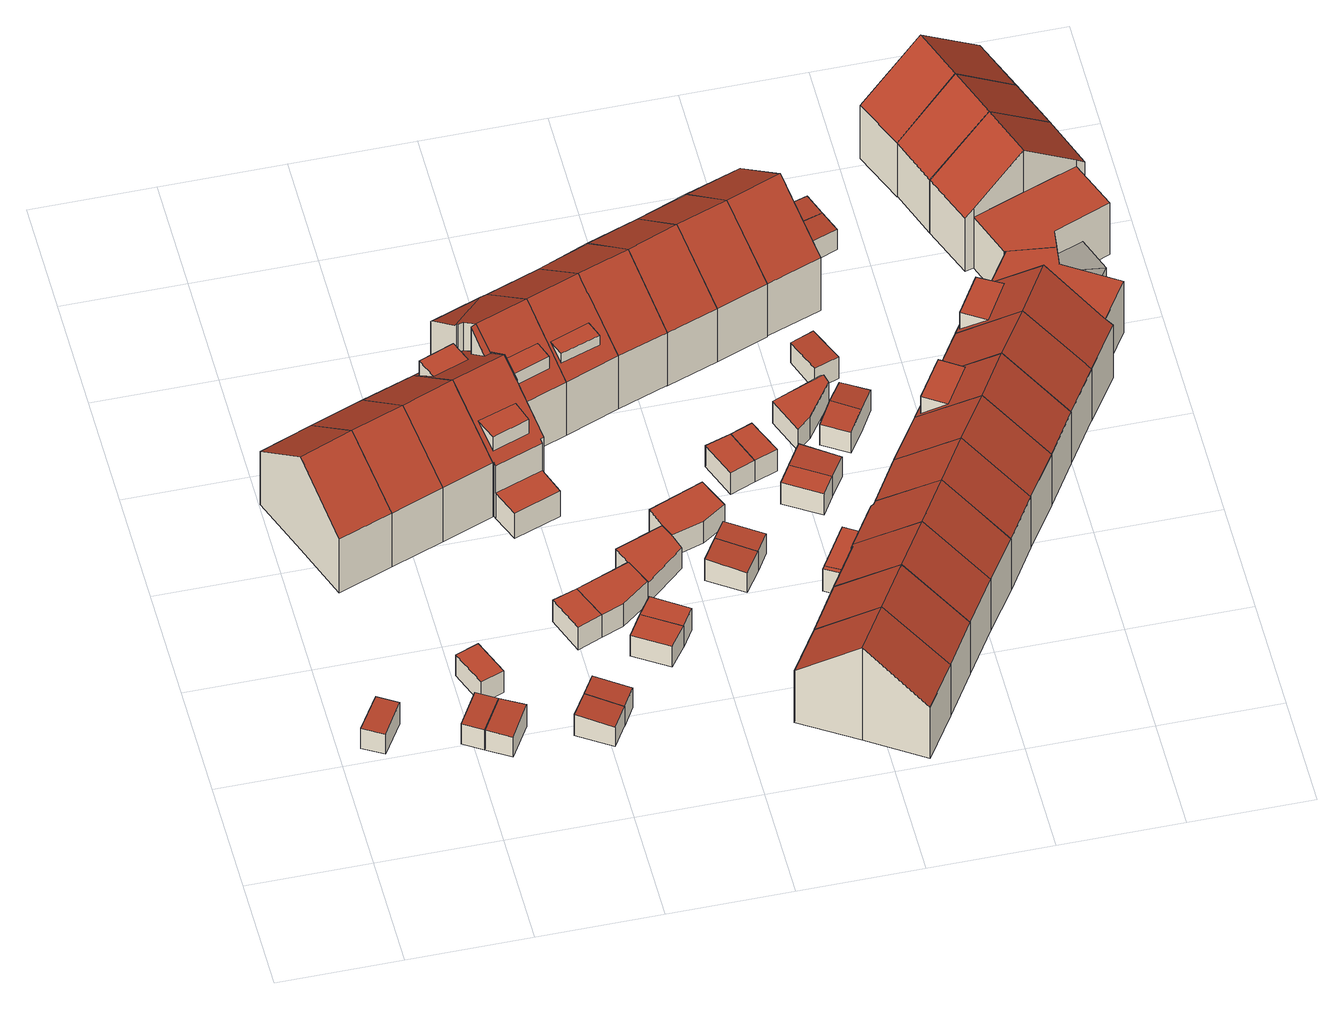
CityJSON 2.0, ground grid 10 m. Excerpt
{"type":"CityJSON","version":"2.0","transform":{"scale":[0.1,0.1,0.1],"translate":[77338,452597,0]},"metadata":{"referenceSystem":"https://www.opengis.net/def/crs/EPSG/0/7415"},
"CityObjects":{
"building1":{"type":"Building","attributes":{"Volume":15.07,"Dakoppervlakte":6.4,"Muuroppervlakte":24.5,"Vloeroppervlakte":6.39,"hoogte_Z_max_in_m_NAP":3.42,"GEB_DOEL":"onbekend","dateOfConstruction":"1983-01-01","measuredHeight":2.45},"geometry":[{"type":"Solid","lod":"2","boundaries":[[[[0,1,2,3]],[[4,5,6,7]],[[2,1,5,4]],[[6,5,1,0]],[[3,7,6,0]],[[2,4,7,3]]]],"semantics":{"surfaces":[{"type":"GroundSurface"},{"type":"RoofSurface"},{"type":"WallSurface"}],"values":[[0,1,2,2,2,2]]}}]},
"building2":{"type":"Building","attributes":{"Volume":403.84,"Dakoppervlakte":64.24,"Muuroppervlakte":229.24,"Vloeroppervlakte":49.82,"hoogte_Z_max_in_m_NAP":11.22,"GEB_DOEL":"woonfunctie","dateOfConstruction":"1983-01-01","measuredHeight":10.3},"geometry":[{"type":"Solid","lod":"2","boundaries":[[[[8,9,10,11,12,13]],[[14,15,16,17]],[[18,15,14,19]],[[8,18,19,9]],[[12,11,17,16]],[[14,17,11,10]],[[15,18,8,13,12,16]],[[10,9,19,14]]]],"semantics":{"surfaces":[{"type":"GroundSurface"},{"type":"RoofSurface"},{"type":"WallSurface"}],"values":[[0,1,1,2,2,2,2,2]]}}]},
"building3":{"type":"Building","attributes":{"Volume":14.74,"Dakoppervlakte":6.26,"Muuroppervlakte":24.41,"Vloeroppervlakte":6.25,"hoogte_Z_max_in_m_NAP":3.42,"GEB_DOEL":"onbekend","dateOfConstruction":"1983-01-01","measuredHeight":2.45},"geometry":[{"type":"Solid","lod":"2","boundaries":[[[[20,21,22,23]],[[24,25,26,27]],[[23,22,27,26]],[[22,21,24,27]],[[20,25,24,21]],[[25,20,23,26]]]],"semantics":{"surfaces":[{"type":"GroundSurface"},{"type":"RoofSurface"},{"type":"WallSurface"}],"values":[[0,1,2,2,2,2]]}}]},
"building4":{"type":"Building","attributes":{"Volume":16.4,"Dakoppervlakte":7.15,"Muuroppervlakte":24.96,"Vloeroppervlakte":7.14,"hoogte_Z_max_in_m_NAP":3.42,"GEB_DOEL":"onbekend","dateOfConstruction":"1983-01-01","measuredHeight":2.39},"geometry":[{"type":"Solid","lod":"2","boundaries":[[[[28,20,23,29]],[[25,30,31,26]],[[20,28,30,25]],[[23,20,25,26]],[[26,31,29,23]],[[31,30,28,29]]]],"semantics":{"surfaces":[{"type":"GroundSurface"},{"type":"RoofSurface"},{"type":"WallSurface"}],"values":[[0,1,2,2,2,2]]}}]},
"building5":{"type":"Building","attributes":{"Volume":15.75,"Dakoppervlakte":6.85,"Muuroppervlakte":24.9,"Vloeroppervlakte":6.84,"hoogte_Z_max_in_m_NAP":3.42,"GEB_DOEL":"onbekend","dateOfConstruction":"1983-01-01","measuredHeight":2.39},"geometry":[{"type":"Solid","lod":"2","boundaries":[[[[32,33,34,35]],[[36,37,38,39]],[[32,35,37,36]],[[35,34,38,37]],[[33,39,38,34]],[[33,32,36,39]]]],"semantics":{"surfaces":[{"type":"GroundSurface"},{"type":"RoofSurface"},{"type":"WallSurface"}],"values":[[0,1,2,2,2,2]]}}]},
"building6":{"type":"Building","attributes":{"Volume":401.29,"Dakoppervlakte":63.84,"Muuroppervlakte":228.9,"Vloeroppervlakte":49.5,"hoogte_Z_max_in_m_NAP":11.22,"GEB_DOEL":"woonfunctie","dateOfConstruction":"1983-01-01","measuredHeight":10.3},"geometry":[{"type":"Solid","lod":"2","boundaries":[[[[11,10,9,40,41,42]],[[43,14,17,44]],[[45,19,14,43]],[[9,19,45,40]],[[11,42,44,17]],[[44,42,41,43]],[[14,19,9,10,11,17]],[[41,40,45,43]]]],"semantics":{"surfaces":[{"type":"GroundSurface"},{"type":"RoofSurface"},{"type":"WallSurface"}],"values":[[0,1,1,2,2,2,2,2]]}}]},
"building7":{"type":"Building","attributes":{"Volume":16.39,"Dakoppervlakte":7.27,"Muuroppervlakte":24.76,"Vloeroppervlakte":7.26,"hoogte_Z_max_in_m_NAP":3.42,"GEB_DOEL":"onbekend","dateOfConstruction":"1983-01-01","measuredHeight":2.36},"geometry":[{"type":"Solid","lod":"2","boundaries":[[[[46,47,48,49]],[[50,51,52,53]],[[53,52,46,49]],[[49,48,50,53]],[[50,48,47,51]],[[46,52,51,47]]]],"semantics":{"surfaces":[{"type":"GroundSurface"},{"type":"RoofSurface"},{"type":"WallSurface"}],"values":[[0,1,2,2,2,2]]}}]},
"building8":{"type":"Building","attributes":{"Volume":392.44,"Dakoppervlakte":62.48,"Muuroppervlakte":227.55,"Vloeroppervlakte":48.45,"hoogte_Z_max_in_m_NAP":11.22,"GEB_DOEL":"woonfunctie","dateOfConstruction":"1983-01-01","measuredHeight":10.29},"geometry":[{"type":"Solid","lod":"2","boundaries":[[[[54,55,42,41,40,56]],[[44,57,58,43]],[[45,43,58,59]],[[42,55,57,44]],[[40,45,59,56]],[[45,40,41,43]],[[54,56,59,58,57,55]],[[41,42,44,43]]]],"semantics":{"surfaces":[{"type":"GroundSurface"},{"type":"RoofSurface"},{"type":"WallSurface"}],"values":[[0,1,1,2,2,2,2,2]]}}]},
"building9":{"type":"Building","attributes":{"Volume":13.87,"Dakoppervlakte":6.1,"Muuroppervlakte":23.23,"Vloeroppervlakte":6.09,"hoogte_Z_max_in_m_NAP":3.42,"GEB_DOEL":"onbekend","dateOfConstruction":"1983-01-01","measuredHeight":2.38},"geometry":[{"type":"Solid","lod":"2","boundaries":[[[[60,61,62,63]],[[51,64,65,52]],[[60,63,51,52]],[[51,63,62,64]],[[61,65,64,62]],[[61,60,52,65]]]],"semantics":{"surfaces":[{"type":"GroundSurface"},{"type":"RoofSurface"},{"type":"WallSurface"}],"values":[[0,1,2,2,2,2]]}}]},
"building10":{"type":"Building","attributes":{"Volume":17.74,"Dakoppervlakte":7.33,"Muuroppervlakte":26.84,"Vloeroppervlakte":7.33,"hoogte_Z_max_in_m_NAP":3.49,"GEB_DOEL":"onbekend","dateOfConstruction":"1983-01-01","measuredHeight":2.49},"geometry":[{"type":"Solid","lod":"2","boundaries":[[[[66,67,68,69]],[[70,71,72,73]],[[67,73,72,68]],[[73,67,66,70]],[[69,71,70,66]],[[71,69,68,72]]]],"semantics":{"surfaces":[{"type":"GroundSurface"},{"type":"RoofSurface"},{"type":"WallSurface"}],"values":[[0,1,2,2,2,2]]}}]},
"building11":{"type":"Building","attributes":{"Volume":445.14,"Dakoppervlakte":59.17,"Muuroppervlakte":251.07,"Vloeroppervlakte":60.55,"hoogte_Z_max_in_m_NAP":11.22,"GEB_DOEL":"woonfunctie","dateOfConstruction":"1983-01-01","measuredHeight":10.28},"children":["building11-1","building11-2"],"geometry":[{"type":"Solid","lod":"2","boundaries":[[[[74,75,76,55,54,56,77,78,79,80,81,82,83,84,85,86]],[[87,88,58,57,89,90,91,92,93],[94,95,96,97]],[[58,88,98,99,100,101,102,103,59],[104,105,106,107]],[[108,109,99,98]],[[110,111,112,113]],[[90,89,76,75,112]],[[91,111,85,84,92]],[[84,83,93,92]],[[58,59,56,54]],[[101,108,98]],[[114,87,93,83,82,81]],[[80,79,78,102,101,98,88,87,114,81]],[[89,57,55,76]],[[108,101,100,109]],[[75,74,113,112]],[[74,86,110,113]],[[110,86,85,111]],[[90,112,111,91]],[[100,99,109]],[[55,57,58,54]],[[102,78,77,56,59,103]],[[115,116,94,97]],[[116,115,96,95]],[[95,94,116]],[[115,97,96]],[[117,107,106,118]],[[118,106,105]],[[117,118,105,104]],[[117,104,107]]]],"semantics":{"surfaces":[{"type":"GroundSurface"},{"type":"RoofSurface"},{"type":"WallSurface"}],"values":[[0,1,1,1,1,2,2,2,2,2,2,2,2,2,2,2,2,2,2,2,2,1,2,2,2,1,2,2,2]]}}]},
"building11-1":{"type":"BuildingInstallation","attributes":{"relationToConstruction":"outside"},"parents":["building11"],"geometry":[{"type":"MultiSurface","lod":"2","boundaries":[[[115,116,94,97]],[[116,115,96,95]],[[95,94,116]],[[115,97,96]]],"semantics":{"surfaces":[{"type":"RoofSurface"},{"type":"WallSurface"}],"values":[0,1,1,1]}}]},
"building11-2":{"type":"BuildingInstallation","attributes":{"relationToConstruction":"outside"},"parents":["building11"],"geometry":[{"type":"MultiSurface","lod":"2","boundaries":[[[117,107,106,118]],[[118,106,105]],[[117,118,105,104]],[[117,104,107]]],"semantics":{"surfaces":[{"type":"RoofSurface"},{"type":"WallSurface"}],"values":[0,1,1,1]}}]},
"building12":{"type":"Building","attributes":{"Volume":35.28,"Dakoppervlakte":14.58,"Muuroppervlakte":37.18,"Vloeroppervlakte":14.57,"hoogte_Z_max_in_m_NAP":3.49,"GEB_DOEL":"onbekend","dateOfConstruction":"1983-01-01","measuredHeight":2.49},"geometry":[{"type":"Solid","lod":"2","boundaries":[[[[119,120,69,68,121,122]],[[72,71,123,124,125,126]],[[123,71,69,120]],[[120,119,124,123]],[[119,122,125,124]],[[125,122,121,68,72,126]],[[72,68,69,71]]]],"semantics":{"surfaces":[{"type":"GroundSurface"},{"type":"RoofSurface"},{"type":"WallSurface"}],"values":[[0,1,2,2,2,2,2]]}}]},
"building13":{"type":"Building","attributes":{"Volume":17.89,"Dakoppervlakte":7.5,"Muuroppervlakte":26.73,"Vloeroppervlakte":7.5,"hoogte_Z_max_in_m_NAP":3.44,"GEB_DOEL":"onbekend","dateOfConstruction":"1983-01-01","measuredHeight":2.38},"geometry":[{"type":"Solid","lod":"2","boundaries":[[[[127,128,129,130]],[[131,132,133,134]],[[127,130,132,131]],[[130,129,133,132]],[[133,129,128,134]],[[127,131,134,128]]]],"semantics":{"surfaces":[{"type":"GroundSurface"},{"type":"RoofSurface"},{"type":"WallSurface"}],"values":[[0,1,2,2,2,2]]}}]},
"building14":{"type":"Building","attributes":{"Volume":15.92,"Dakoppervlakte":6.52,"Muuroppervlakte":26.04,"Vloeroppervlakte":6.52,"hoogte_Z_max_in_m_NAP":3.44,"GEB_DOEL":"onbekend","dateOfConstruction":"1983-01-01","measuredHeight":2.44},"geometry":[{"type":"Solid","lod":"2","boundaries":[[[[135,136,137,138]],[[139,131,134,140]],[[137,136,134,131]],[[136,135,140,134]],[[139,140,135,138]],[[138,137,131,139]]]],"semantics":{"surfaces":[{"type":"GroundSurface"},{"type":"RoofSurface"},{"type":"WallSurface"}],"values":[[0,1,2,2,2,2]]}}]},
"building15":{"type":"Building","attributes":{"Volume":412.25,"Dakoppervlakte":63.74,"Muuroppervlakte":256.67,"Vloeroppervlakte":50.68,"hoogte_Z_max_in_m_NAP":11.22,"GEB_DOEL":"woonfunctie","dateOfConstruction":"1983-01-01","measuredHeight":10.26},"geometry":[{"type":"Solid","lod":"2","boundaries":[[[[141,142,143,144,145,146,147,148,149,150,151,152,153,154,155]],[[156,157,158,159,160]],[[108,98,161,162,163,164],[165,166,167,168]],[[158,157,169,170,108,164,171]],[[172,88,87,173]],[[172,161,98,88]],[[174,165,168,175]],[[154,159,158,155]],[[160,159,154,153,152,151,157,156]],[[167,166,174,175]],[[163,143,142,141,171,164]],[[158,171,141,155]],[[175,168,167]],[[150,149,103,169,157,151]],[[108,170,102,98]],[[162,173,87,114,145,144,143,163]],[[166,165,174]],[[149,148,102,170,169,103]],[[148,147,146,145,114,87,88,98,102]],[[173,162,161,172]]]],"semantics":{"surfaces":[{"type":"GroundSurface"},{"type":"RoofSurface"},{"type":"WallSurface"}],"values":[[0,1,1,1,1,1,1,2,2,2,2,2,2,2,2,2,2,2,2,2]]}}]},
"building16":{"type":"Building","attributes":{"Volume":32.13,"Dakoppervlakte":14.2,"Muuroppervlakte":34.8,"Vloeroppervlakte":14.2,"hoogte_Z_max_in_m_NAP":3.28,"GEB_DOEL":"onbekend","dateOfConstruction":"1983-01-01","measuredHeight":2.26},"geometry":[{"type":"Solid","lod":"2","boundaries":[[[[176,177,178,119,122,179]],[[180,181,182,183,184,185]],[[180,185,177,176]],[[179,122,182,181]],[[122,119,183,182]],[[178,184,183,119]],[[176,179,181,180]],[[178,177,185,184]]]],"semantics":{"surfaces":[{"type":"GroundSurface"},{"type":"RoofSurface"},{"type":"WallSurface"}],"values":[[0,1,2,2,2,2,2,2]]}}]},
"building17":{"type":"Building","attributes":{"Volume":404.38,"Dakoppervlakte":57.73,"Muuroppervlakte":228.03,"Vloeroppervlakte":49.7,"hoogte_Z_max_in_m_NAP":11.22,"GEB_DOEL":"woonfunctie","dateOfConstruction":"1983-01-01","measuredHeight":10.26},"children":["building17-1"],"geometry":[{"type":"Solid","lod":"2","boundaries":[[[[143,142,141,186,187,188]],[[189,190,171,164]],[[164,163,191,189],[192,193,194,195]],[[141,171,190,186]],[[142,164,171,141]],[[143,188,191,163]],[[142,143,163,164]],[[191,188,187,186,190,189]],[[192,195,196,197]],[[196,195,194]],[[197,196,194,193]],[[197,193,192]]]],"semantics":{"surfaces":[{"type":"GroundSurface"},{"type":"RoofSurface"},{"type":"WallSurface"}],"values":[[0,1,1,2,2,2,2,2,1,2,2,2]]}}]},
"building17-1":{"type":"BuildingInstallation","attributes":{"relationToConstruction":"outside"},"parents":["building17"],"geometry":[{"type":"MultiSurface","lod":"2","boundaries":[[[192,195,196,197]],[[196,195,194]],[[197,196,194,193]],[[197,193,192]]],"semantics":{"surfaces":[{"type":"RoofSurface"},{"type":"WallSurface"}],"values":[0,1,1,1]}}]},
"building18":{"type":"Building","attributes":{"Volume":37.44,"Dakoppervlakte":15.4,"Muuroppervlakte":38.38,"Vloeroppervlakte":15.4,"hoogte_Z_max_in_m_NAP":3.43,"GEB_DOEL":"onbekend","dateOfConstruction":"1983-01-01","measuredHeight":2.43},"geometry":[{"type":"Solid","lod":"2","boundaries":[[[[198,199,200,177,176,201]],[[202,203,204,205,206,207]],[[176,177,204,203]],[[200,199,206,205]],[[198,207,206,199]],[[202,207,198,201]],[[177,200,205,204]],[[201,176,203,202]]]],"semantics":{"surfaces":[{"type":"GroundSurface"},{"type":"RoofSurface"},{"type":"WallSurface"}],"values":[[0,1,2,2,2,2,2,2]]}}]},
"building19":{"type":"Building","attributes":{"Volume":18.14,"Dakoppervlakte":7.81,"Muuroppervlakte":26.48,"Vloeroppervlakte":7.8,"hoogte_Z_max_in_m_NAP":3.42,"GEB_DOEL":"onbekend","dateOfConstruction":"1983-01-01","measuredHeight":2.41},"geometry":[{"type":"Solid","lod":"2","boundaries":[[[[208,209,210,211]],[[212,213,214,215]],[[211,213,212,208]],[[214,213,211,210]],[[214,210,209,215]],[[209,208,212,215]]]],"semantics":{"surfaces":[{"type":"GroundSurface"},{"type":"RoofSurface"},{"type":"WallSurface"}],"values":[[0,1,2,2,2,2]]}}]},
"building20":{"type":"Building","attributes":{"Volume":14.57,"Dakoppervlakte":6.27,"Muuroppervlakte":24.41,"Vloeroppervlakte":6.26,"hoogte_Z_max_in_m_NAP":3.42,"GEB_DOEL":"onbekend","dateOfConstruction":"1983-01-01","measuredHeight":2.42},"geometry":[{"type":"Solid","lod":"2","boundaries":[[[[216,208,211,217]],[[212,218,219,213]],[[211,208,212,213]],[[208,216,218,212]],[[217,219,218,216]],[[219,217,211,213]]]],"semantics":{"surfaces":[{"type":"GroundSurface"},{"type":"RoofSurface"},{"type":"WallSurface"}],"values":[[0,1,2,2,2,2]]}}]},
"building21":{"type":"Building","attributes":{"Volume":386.06,"Dakoppervlakte":62.82,"Muuroppervlakte":223.82,"Vloeroppervlakte":48.35,"hoogte_Z_max_in_m_NAP":11.29,"GEB_DOEL":"woonfunctie","dateOfConstruction":"1983-01-01","measuredHeight":10.22},"geometry":[{"type":"Solid","lod":"2","boundaries":[[[[220,221,222,223,224,225]],[[226,227,228,229]],[[230,228,227,231]],[[221,220,226,229]],[[224,223,230,231]],[[228,230,223,222]],[[226,220,225,224,231,227]],[[222,221,229,228]]]],"semantics":{"surfaces":[{"type":"GroundSurface"},{"type":"RoofSurface"},{"type":"WallSurface"}],"values":[[0,1,1,2,2,2,2,2]]}}]},
"building22":{"type":"Building","attributes":{"Volume":381.99,"Dakoppervlakte":60.98,"Muuroppervlakte":225.38,"Vloeroppervlakte":47.29,"hoogte_Z_max_in_m_NAP":11.22,"GEB_DOEL":"woonfunctie","dateOfConstruction":"1983-01-01","measuredHeight":10.26},"geometry":[{"type":"Solid","lod":"2","boundaries":[[[[232,233,234,188,187,186]],[[235,190,189,236]],[[191,237,236,189]],[[186,190,235,232]],[[188,234,237,191]],[[237,234,233,236]],[[189,190,186,187,188,191]],[[233,232,235,236]]]],"semantics":{"surfaces":[{"type":"GroundSurface"},{"type":"RoofSurface"},{"type":"WallSurface"}],"values":[[0,1,1,2,2,2,2,2]]}}]},
"building23":{"type":"Building","attributes":{"Volume":17.29,"Dakoppervlakte":7.47,"Muuroppervlakte":25.95,"Vloeroppervlakte":7.46,"hoogte_Z_max_in_m_NAP":3.43,"GEB_DOEL":"onbekend","dateOfConstruction":"1983-01-01","measuredHeight":2.4},"geometry":[{"type":"Solid","lod":"2","boundaries":[[[[238,239,240,241]],[[242,243,244,245]],[[238,241,245,244]],[[240,242,245,241]],[[239,243,242,240]],[[239,238,244,243]]]],"semantics":{"surfaces":[{"type":"GroundSurface"},{"type":"RoofSurface"},{"type":"WallSurface"}],"values":[[0,1,2,2,2,2]]}}]},
"building24":{"type":"Building","attributes":{"Volume":386.1,"Dakoppervlakte":62.89,"Muuroppervlakte":223.6,"Vloeroppervlakte":48.41,"hoogte_Z_max_in_m_NAP":11.29,"GEB_DOEL":"woonfunctie","dateOfConstruction":"1983-01-01","measuredHeight":10.21},"geometry":[{"type":"Solid","lod":"2","boundaries":[[[[246,220,225,224,247,248]],[[249,250,227,226]],[[231,227,250,251]],[[247,224,231,251]],[[220,246,249,226]],[[250,249,246,248]],[[226,227,231,224,225,220]],[[247,251,250,248]]]],"semantics":{"surfaces":[{"type":"GroundSurface"},{"type":"RoofSurface"},{"type":"WallSurface"}],"values":[[0,1,1,2,2,2,2,2]]}}]},
"building25":{"type":"Building","attributes":{"Volume":15.37,"Dakoppervlakte":6.55,"Muuroppervlakte":24.93,"Vloeroppervlakte":6.54,"hoogte_Z_max_in_m_NAP":3.43,"GEB_DOEL":"onbekend","dateOfConstruction":"1983-01-01","measuredHeight":2.43},"geometry":[{"type":"Solid","lod":"2","boundaries":[[[[241,252,253,238]],[[245,244,254,255]],[[245,241,238,244]],[[238,253,254,244]],[[254,253,252,255]],[[241,245,255,252]]]],"semantics":{"surfaces":[{"type":"GroundSurface"},{"type":"RoofSurface"},{"type":"WallSurface"}],"values":[[0,1,2,2,2,2]]}}]},
"building26":{"type":"Building","attributes":{"Volume":390.2,"Dakoppervlakte":61.97,"Muuroppervlakte":227.48,"Vloeroppervlakte":48.06,"hoogte_Z_max_in_m_NAP":11.22,"GEB_DOEL":"woonfunctie","dateOfConstruction":"1983-01-01","measuredHeight":10.3},"geometry":[{"type":"Solid","lod":"2","boundaries":[[[[256,257,258,259,260,261]],[[237,262,263,236]],[[235,236,263,264]],[[256,261,262,237]],[[258,235,264,259]],[[235,258,257,236]],[[262,261,260,259,264,263]],[[257,256,237,236]]]],"semantics":{"surfaces":[{"type":"GroundSurface"},{"type":"RoofSurface"},{"type":"WallSurface"}],"values":[[0,1,1,2,2,2,2,2]]}}]},
"building27":{"type":"Building","attributes":{"Volume":15.39,"Dakoppervlakte":6.63,"Muuroppervlakte":24.86,"Vloeroppervlakte":6.63,"hoogte_Z_max_in_m_NAP":3.4,"GEB_DOEL":"onbekend","dateOfConstruction":"1983-01-01","measuredHeight":2.39},"geometry":[{"type":"Solid","lod":"2","boundaries":[[[[265,266,267,268]],[[269,270,271,272]],[[270,269,265,268]],[[268,267,271,270]],[[267,266,272,271]],[[265,269,272,266]]]],"semantics":{"surfaces":[{"type":"GroundSurface"},{"type":"RoofSurface"},{"type":"WallSurface"}],"values":[[0,1,2,2,2,2]]}}]},
"building28":{"type":"Building","attributes":{"Volume":400.19,"Dakoppervlakte":65.5,"Muuroppervlakte":238.62,"Vloeroppervlakte":50.6,"hoogte_Z_max_in_m_NAP":11.29,"GEB_DOEL":"woonfunctie","dateOfConstruction":"1983-01-01","measuredHeight":10.23},"geometry":[{"type":"Solid","lod":"2","boundaries":[[[[273,274,275,276,277,246,248,247,278,279]],[[250,249,280,281]],[[282,283,251,250,281,284]],[[285,286,287,288]],[[284,281,276,275,287]],[[278,247,251,283]],[[249,250,251,247,248,246]],[[249,246,277,280]],[[276,281,280,277]],[[286,285,273,279]],[[288,287,275,274]],[[274,273,285,288]],[[284,287,286,282]],[[279,278,283,282,286]]]],"semantics":{"surfaces":[{"type":"GroundSurface"},{"type":"RoofSurface"},{"type":"WallSurface"}],"values":[[0,1,1,1,2,2,2,2,2,2,2,2,2,2]]}}]},
"building29":{"type":"Building","attributes":{"Volume":17.43,"Dakoppervlakte":7.44,"Muuroppervlakte":26.28,"Vloeroppervlakte":7.43,"hoogte_Z_max_in_m_NAP":3.4,"GEB_DOEL":"onbekend","dateOfConstruction":"1983-01-01","measuredHeight":2.42},"geometry":[{"type":"Solid","lod":"2","boundaries":[[[[289,266,265,290]],[[272,291,292,269]],[[265,266,272,269]],[[266,289,291,272]],[[290,292,291,289]],[[269,292,290,265]]]],"semantics":{"surfaces":[{"type":"GroundSurface"},{"type":"RoofSurface"},{"type":"WallSurface"}],"values":[[0,1,2,2,2,2]]}}]},
"building30":{"type":"Building","attributes":{"Volume":407.07,"Dakoppervlakte":72.25,"Muuroppervlakte":234.16,"Vloeroppervlakte":57.74,"hoogte_Z_max_in_m_NAP":11.29,"GEB_DOEL":"woonfunctie","dateOfConstruction":"1983-01-01","measuredHeight":10.19},"geometry":[{"type":"Solid","lod":"2","boundaries":[[[[274,293,294,295,296,297,298,277,276,275]],[[280,299,300,281]],[[281,300,301,302,303,284]],[[288,287,304,305]],[[276,277,280,281]],[[299,298,297,296,301,300]],[[302,301,296,295]],[[303,302,295,294,304]],[[281,284,287,275,276]],[[274,288,305,293]],[[274,275,287,288]],[[304,294,293,305]],[[303,304,287,284]],[[277,298,299,280]]]],"semantics":{"surfaces":[{"type":"GroundSurface"},{"type":"RoofSurface"},{"type":"WallSurface"}],"values":[[0,1,1,1,2,2,2,2,2,2,2,2,2,2]]}}]},
"building31":{"type":"Building","attributes":{"Volume":384.87,"Dakoppervlakte":61.3,"Muuroppervlakte":226.2,"Vloeroppervlakte":47.54,"hoogte_Z_max_in_m_NAP":11.22,"GEB_DOEL":"woonfunctie","dateOfConstruction":"1983-01-01","measuredHeight":10.28},"geometry":[{"type":"Solid","lod":"2","boundaries":[[[[259,306,307,308,261,260]],[[309,263,262,310]],[[311,264,263,309]],[[261,308,310,262]],[[259,264,311,306]],[[264,259,260,263]],[[310,308,307,306,311,309]],[[260,261,262,263]]]],"semantics":{"surfaces":[{"type":"GroundSurface"},{"type":"RoofSurface"},{"type":"WallSurface"}],"values":[[0,1,1,2,2,2,2,2]]}}]},
"building32":{"type":"Building","attributes":{"Volume":24.77,"Dakoppervlakte":10.25,"Muuroppervlakte":33.95,"Vloeroppervlakte":10.25,"hoogte_Z_max_in_m_NAP":3.39,"GEB_DOEL":"onbekend","dateOfConstruction":"1983-01-01","measuredHeight":2.42},"geometry":[{"type":"Solid","lod":"2","boundaries":[[[[312,313,314,315,316,317]],[[318,319,320,321,322,323]],[[312,321,320,313]],[[321,312,317,316,323,322]],[[316,315,318,323]],[[314,319,318,315]],[[314,313,320,319]]]],"semantics":{"surfaces":[{"type":"GroundSurface"},{"type":"RoofSurface"},{"type":"WallSurface"}],"values":[[0,1,2,2,2,2,2]]}}]},
"building33":{"type":"Building","attributes":{"Volume":26.85,"Dakoppervlakte":11.01,"Muuroppervlakte":33.41,"Vloeroppervlakte":10.93,"hoogte_Z_max_in_m_NAP":3.57,"GEB_DOEL":"onbekend","dateOfConstruction":"1983-01-01","measuredHeight":2.59},"geometry":[{"type":"Solid","lod":"2","boundaries":[[[[324,325,326,327,328,329,330]],[[331,332,333,334]],[[335,336,332,331,337]],[[330,329,334,333]],[[326,325,336,335]],[[336,325,324,332]],[[334,329,328,327,326,335,337,331]],[[324,330,333,332]]]],"semantics":{"surfaces":[{"type":"GroundSurface"},{"type":"RoofSurface"},{"type":"WallSurface"}],"values":[[0,1,1,2,2,2,2,2]]}}]},
"building34":{"type":"Building","attributes":{"Volume":383.96,"Dakoppervlakte":62.32,"Muuroppervlakte":223.89,"Vloeroppervlakte":47.97,"hoogte_Z_max_in_m_NAP":11.29,"GEB_DOEL":"woonfunctie","dateOfConstruction":"1983-01-01","measuredHeight":10.24},"geometry":[{"type":"Solid","lod":"2","boundaries":[[[[298,297,296,338,339,340]],[[341,301,300,342]],[[300,299,343,342]],[[338,296,301,341]],[[298,340,343,299]],[[342,343,340,339]],[[297,298,299,300,301,296]],[[338,341,342,339]]]],"semantics":{"surfaces":[{"type":"GroundSurface"},{"type":"RoofSurface"},{"type":"WallSurface"}],"values":[[0,1,1,2,2,2,2,2]]}}]},
"building35":{"type":"Building","attributes":{"Volume":15.64,"Dakoppervlakte":6.8,"Muuroppervlakte":24.65,"Vloeroppervlakte":6.79,"hoogte_Z_max_in_m_NAP":3.42,"GEB_DOEL":"onbekend","dateOfConstruction":"1983-01-01","measuredHeight":2.39},"geometry":[{"type":"Solid","lod":"2","boundaries":[[[[344,345,346,347]],[[348,349,350,351]],[[347,349,348,344]],[[349,347,346,350]],[[345,351,350,346]],[[345,344,348,351]]]],"semantics":{"surfaces":[{"type":"GroundSurface"},{"type":"RoofSurface"},{"type":"WallSurface"}],"values":[[0,1,2,2,2,2]]}}]},
"building36":{"type":"Building","attributes":{"Volume":412.11,"Dakoppervlakte":66.08,"Muuroppervlakte":228.87,"Vloeroppervlakte":51.24,"hoogte_Z_max_in_m_NAP":11.22,"GEB_DOEL":"woonfunctie","dateOfConstruction":"1983-01-01","measuredHeight":10.23},"geometry":[{"type":"Solid","lod":"2","boundaries":[[[[352,353,354,355,356,357]],[[310,358,359,309]],[[360,311,309,359]],[[356,355,358,310]],[[352,311,360,353]],[[311,352,357,309]],[[358,355,354,353,360,359]],[[357,356,310,309]]]],"semantics":{"surfaces":[{"type":"GroundSurface"},{"type":"RoofSurface"},{"type":"WallSurface"}],"values":[[0,1,1,2,2,2,2,2]]}}]},
"building37":{"type":"Building","attributes":{"Volume":391.97,"Dakoppervlakte":63.67,"Muuroppervlakte":224.78,"Vloeroppervlakte":49.01,"hoogte_Z_max_in_m_NAP":11.29,"GEB_DOEL":"woonfunctie","dateOfConstruction":"1983-01-01","measuredHeight":10.23},"geometry":[{"type":"Solid","lod":"2","boundaries":[[[[361,362,363,340,339,338]],[[364,365,342,343]],[[366,341,342,365]],[[340,363,364,343]],[[361,338,341,366]],[[339,342,341,338]],[[366,365,364,363,362,361]],[[339,340,343,342]]]],"semantics":{"surfaces":[{"type":"GroundSurface"},{"type":"RoofSurface"},{"type":"WallSurface"}],"values":[[0,1,1,2,2,2,2,2]]}}]},
"building38":{"type":"Building","attributes":{"Volume":16.53,"Dakoppervlakte":7.05,"Muuroppervlakte":25.85,"Vloeroppervlakte":7.04,"hoogte_Z_max_in_m_NAP":3.42,"GEB_DOEL":"onbekend","dateOfConstruction":"1983-01-01","measuredHeight":2.44},"geometry":[{"type":"Solid","lod":"2","boundaries":[[[[367,368,369,370]],[[371,372,373,374]],[[367,370,372,371]],[[372,370,369,373]],[[368,374,373,369]],[[368,367,371,374]]]],"semantics":{"surfaces":[{"type":"GroundSurface"},{"type":"RoofSurface"},{"type":"WallSurface"}],"values":[[0,1,2,2,2,2]]}}]},
"building39":{"type":"Building","attributes":{"Volume":16.75,"Dakoppervlakte":7.28,"Muuroppervlakte":25.67,"Vloeroppervlakte":7.27,"hoogte_Z_max_in_m_NAP":3.42,"GEB_DOEL":"onbekend","dateOfConstruction":"1983-01-01","measuredHeight":2.4},"geometry":[{"type":"Solid","lod":"2","boundaries":[[[[375,367,370,376]],[[377,372,371,378]],[[367,371,372,370]],[[367,375,378,371]],[[377,378,375,376]],[[377,376,370,372]]]],"semantics":{"surfaces":[{"type":"GroundSurface"},{"type":"RoofSurface"},{"type":"WallSurface"}],"values":[[0,1,2,2,2,2]]}}]},
"building40":{"type":"Building","attributes":{"Volume":394.88,"Dakoppervlakte":51.97,"Muuroppervlakte":223.38,"Vloeroppervlakte":48.57,"hoogte_Z_max_in_m_NAP":11.29,"GEB_DOEL":"woonfunctie","dateOfConstruction":"1983-01-01","measuredHeight":10.2},"children":["building40-1"],"geometry":[{"type":"Solid","lod":"2","boundaries":[[[[379,380,381,363,362,361]],[[365,364,382,383]],[[383,384,366,365],[385,386,387,388]],[[382,364,363,381]],[[380,383,382,381]],[[379,361,366,384]],[[379,384,383,380]],[[366,361,362,363,364,365]],[[385,388,389,390]],[[389,388,387]],[[390,389,387,386]],[[390,386,385]]]],"semantics":{"surfaces":[{"type":"GroundSurface"},{"type":"RoofSurface"},{"type":"WallSurface"}],"values":[[0,1,1,2,2,2,2,2,1,2,2,2]]}}]},
"building40-1":{"type":"BuildingInstallation","attributes":{"relationToConstruction":"outside"},"parents":["building40"],"geometry":[{"type":"MultiSurface","lod":"2","boundaries":[[[385,388,389,390]],[[389,388,387]],[[390,389,387,386]],[[390,386,385]]],"semantics":{"surfaces":[{"type":"RoofSurface"},{"type":"WallSurface"}],"values":[0,1,1,1]}}]},
"building41":{"type":"Building","attributes":{"Volume":389.37,"Dakoppervlakte":63.6,"Muuroppervlakte":223.32,"Vloeroppervlakte":48.96,"hoogte_Z_max_in_m_NAP":11.29,"GEB_DOEL":"woonfunctie","dateOfConstruction":"1983-01-01","measuredHeight":10.19},"geometry":[{"type":"Solid","lod":"2","boundaries":[[[[379,391,392,393,381,380]],[[394,395,383,382]],[[383,395,396,384]],[[391,379,384,396]],[[381,393,394,382]],[[392,395,394,393]],[[380,381,382,383,384,379]],[[392,391,396,395]]]],"semantics":{"surfaces":[{"type":"GroundSurface"},{"type":"RoofSurface"},{"type":"WallSurface"}],"values":[[0,1,1,2,2,2,2,2]]}}]},
"building42":{"type":"Building","attributes":{"Volume":424.16,"Dakoppervlakte":56.15,"Muuroppervlakte":228.65,"Vloeroppervlakte":51.97,"hoogte_Z_max_in_m_NAP":11.29,"GEB_DOEL":"woonfunctie","dateOfConstruction":"1983-01-01","measuredHeight":10.25},"children":["building42-1"],"geometry":[{"type":"Solid","lod":"2","boundaries":[[[[397,398,399,400,401,402,403,404]],[[395,394,405,406,407]],[[395,407,408,409,396],[410,411,412,413]],[[404,409,408,397]],[[404,403,396,409]],[[396,403,402,401,394,395]],[[401,400,405,394]],[[406,405,400,399]],[[407,406,399,398]],[[398,397,408,407]],[[413,412,414,415]],[[414,412,411]],[[415,414,411,410]],[[410,413,415]]]],"semantics":{"surfaces":[{"type":"GroundSurface"},{"type":"RoofSurface"},{"type":"WallSurface"}],"values":[[0,1,1,2,2,2,2,2,2,2,1,2,2,2]]}}]},
"building42-1":{"type":"BuildingInstallation","attributes":{"relationToConstruction":"outside"},"parents":["building42"],"geometry":[{"type":"MultiSurface","lod":"2","boundaries":[[[413,412,414,415]],[[414,412,411]],[[415,414,411,410]],[[410,413,415]]],"semantics":{"surfaces":[{"type":"RoofSurface"},{"type":"WallSurface"}],"values":[0,1,1,1]}}]},
"building43":{"type":"Building","attributes":{"Volume":270.17,"Dakoppervlakte":44.21,"Muuroppervlakte":168.94,"Vloeroppervlakte":51.46,"hoogte_Z_max_in_m_NAP":6.67,"GEB_DOEL":"woonfunctie","dateOfConstruction":"1983-01-01","measuredHeight":5.62},"geometry":[{"type":"Solid","lod":"2","boundaries":[[[[397,416,417,418,419,420,421,399]],[[422,423,424,425,426,427,428]],[[429,430,431,432]],[[422,428,430,418,417]],[[422,417,416,423]],[[416,397,424,423]],[[424,397,399,425]],[[399,421,426,425]],[[432,420,419,429]],[[430,429,419,418]],[[426,421,420,432,431,427]],[[427,431,430,428]]]],"semantics":{"surfaces":[{"type":"GroundSurface"},{"type":"RoofSurface"},{"type":"OuterFloorSurface"},{"type":"WallSurface"}],"values":[[0,1,2,3,3,3,3,3,3,3,3,3]]}}]},
"building44":{"type":"Building","attributes":{"Volume":417.56,"Dakoppervlakte":66.75,"Muuroppervlakte":231.5,"Vloeroppervlakte":51.24,"hoogte_Z_max_in_m_NAP":11.34,"GEB_DOEL":"woonfunctie","dateOfConstruction":"1983-01-01","measuredHeight":10.39},"geometry":[{"type":"Solid","lod":"2","boundaries":[[[[433,434,435,436,437,438]],[[439,440,441,442]],[[440,439,443,444]],[[443,437,436,444]],[[441,434,433,442]],[[439,442,433,438]],[[444,436,435,434,441,440]],[[438,437,443,439]]]],"semantics":{"surfaces":[{"type":"GroundSurface"},{"type":"RoofSurface"},{"type":"WallSurface"}],"values":[[0,1,1,2,2,2,2,2]]}}]},
"building45":{"type":"Building","attributes":{"Volume":387.63,"Dakoppervlakte":62.49,"Muuroppervlakte":225.16,"Vloeroppervlakte":47.97,"hoogte_Z_max_in_m_NAP":11.34,"GEB_DOEL":"woonfunctie","dateOfConstruction":"1983-01-01","measuredHeight":10.31},"geometry":[{"type":"Solid","lod":"2","boundaries":[[[[445,446,447,448,449,450]],[[451,439,442,452]],[[439,451,453,443]],[[452,442,449,448]],[[443,453,446,445]],[[439,443,445,450]],[[452,448,447,446,453,451]],[[450,449,442,439]]]],"semantics":{"surfaces":[{"type":"GroundSurface"},{"type":"RoofSurface"},{"type":"WallSurface"}],"values":[[0,1,1,2,2,2,2,2]]}}]},
"building46":{"type":"Building","attributes":{"Volume":411.94,"Dakoppervlakte":66.39,"Muuroppervlakte":228.68,"Vloeroppervlakte":50.96,"hoogte_Z_max_in_m_NAP":11.34,"GEB_DOEL":"woonfunctie","dateOfConstruction":"1983-01-01","measuredHeight":10.31},"geometry":[{"type":"Solid","lod":"2","boundaries":[[[[454,455,448,447,446,456,457,458]],[[452,459,460,461,451]],[[462,453,451,461,463]],[[458,457,463,461]],[[456,462,463,457]],[[453,462,456,446]],[[447,448,452,451,453,446]],[[452,448,455,459]],[[460,459,455,454]],[[458,461,460,454]]]],"semantics":{"surfaces":[{"type":"GroundSurface"},{"type":"RoofSurface"},{"type":"WallSurface"}],"values":[[0,1,1,2,2,2,2,2,2,2]]}}]},
"building47":{"type":"Building","attributes":{"Volume":270.27,"Dakoppervlakte":43.98,"Muuroppervlakte":168.98,"Vloeroppervlakte":51.01,"hoogte_Z_max_in_m_NAP":6.67,"GEB_DOEL":"woonfunctie","dateOfConstruction":"1983-01-01","measuredHeight":5.66},"geometry":[{"type":"Solid","lod":"2","boundaries":[[[[417,454,457,464,465,419,418]],[[466,430,429,467]],[[428,468,469,470,471,422]],[[454,471,470,457]],[[454,417,422,471]],[[417,418,430,428,422]],[[469,464,457,470]],[[430,418,419,429]],[[429,419,465,467]],[[428,430,466,468]],[[464,469,468,466,467,465]]]],"semantics":{"surfaces":[{"type":"GroundSurface"},{"type":"OuterFloorSurface"},{"type":"RoofSurface"},{"type":"WallSurface"}],"values":[[0,1,2,3,3,3,3,3,3,3,3]]}}]}
},
"vertices":[
[51,131,10],[34,104,10],[17,114,10],[35,141,10],[17,114,32],[34,104,32],[51,131,34],[35,141,34],
[1,371,9],[44,388,9],[63,337,9],[82,287,9],[38,271,9],[20,320,9],[63,337,112],[20,320,112],[38,271,69],[82,287,69],[1,371,68],[44,388,68],
[107,91,10],[91,101,10],[108,128,10],[124,118,10],[91,101,32],[107,91,32],[124,118,34],[108,128,34],
[126,79,10],[143,107,10],[126,79,32],[143,107,34],
[134,144,10],[115,137,10],[103,169,10],[122,176,10],[134,144,34],[122,176,33],[103,169,33],[115,137,34],
[87,404,9],[106,353,9],[125,303,9],[106,353,112],[125,303,69],[87,404,68],
[187,108,11],[214,90,11],[202,71,11],[175,89,11],[202,71,32],[214,90,32],[187,108,34],[175,89,34],
[148,369,9],[167,319,9],[130,419,9],[167,319,69],[148,369,112],[130,419,68],
[187,108,10],[197,124,10],[224,107,10],[214,90,10],[224,107,32],[197,124,34],
[198,173,10],[186,205,10],[206,212,10],[218,181,10],[198,173,35],[218,181,35],[206,212,34],[186,205,34],
[178,294,9],[169,317,9],[168,319,9],[168,434,9],[172,435,9],[178,420,9],[191,385,9],[197,370,9],[198,368,9],[210,335,9],[207,334,9],[208,331,9],[216,308,9],[197,370,99],[191,385,112],[168,319,69],[169,317,67],[208,331,67],[207,334,69],[210,335,69],[193,355,90],[199,337,74],[169,326,74],[162,344,90],[185,402,97],[180,400,97],[174,418,82],[178,420,82],[172,435,68],[168,434,68],[133,414,73],[162,425,73],[169,407,89],[140,396,89],[178,420,112],[174,418,112],[216,308,37],[208,331,37],[169,317,37],[178,294,37],[197,370,69],[169,326,90],[199,337,90],[133,414,89],[162,425,89],
[259,206,10],[236,188,10],[249,229,10],[250,229,10],[236,188,35],[259,206,35],[250,229,34],[249,229,34],
[246,176,11],[275,157,11],[262,139,11],[234,157,11],[246,176,34],[234,157,34],[262,139,34],[275,157,34],
[285,173,10],[275,157,10],[246,176,10],[257,192,10],[257,192,34],[285,173,34],
[202,486,10],[221,436,10],[239,385,10],[198,370,10],[197,370,10],[191,385,10],[178,420,10],[172,435,10],[168,434,10],[167,435,10],[167,437,10],[166,437,10],[157,464,10],[155,469,10],[196,484,10],[166,437,95],[167,437,96],[196,484,68],[155,469,68],[157,464,73],[186,403,97],[198,370,69],[239,385,69],[221,436,112],[223,409,91],[228,394,78],[196,382,78],[191,397,91],[168,434,99],[172,435,99],[202,486,68],[192,385,112],[198,370,99],[228,394,91],[196,382,91],
[283,260,10],[288,248,10],[292,235,10],[244,245,10],[283,260,33],[244,245,33],[250,229,33],[259,206,33],[292,235,33],[288,248,33],
[246,502,10],[264,452,10],[283,402,10],[264,452,112],[246,502,68],[283,402,69],[265,422,89],[270,408,78],[238,397,78],[233,410,89],[238,397,89],[270,408,89],
[322,295,10],[333,269,10],[314,256,10],[277,277,10],[277,277,34],[283,260,34],[288,248,34],[314,256,34],[333,269,34],[322,295,34],
[347,219,10],[334,200,10],[306,219,10],[318,238,10],[347,219,32],[318,238,34],[306,219,34],[334,200,32],
[357,235,10],[328,253,10],[357,235,32],[328,253,34],
[453,43,11],[428,5,11],[383,35,11],[338,64,11],[362,101,11],[407,72,11],[453,43,68],[407,72,113],[383,35,113],[428,5,68],[338,64,68],[362,101,68],
[287,518,10],[306,467,10],[324,417,10],[287,518,69],[306,467,112],[324,417,68],
[365,307,10],[345,299,10],[333,331,10],[354,338,10],[333,331,33],[345,299,34],[365,307,34],[354,338,33],
[477,81,11],[386,139,11],[431,110,11],[477,81,68],[431,110,113],[386,139,69],
[372,345,10],[384,314,10],[384,314,34],[372,345,33],
[324,417,9],[306,467,9],[287,518,9],[329,533,9],[347,483,9],[366,432,9],[366,432,68],[347,483,112],[329,533,69],
[389,297,10],[418,279,10],[408,263,10],[379,281,10],[389,297,34],[379,281,34],[408,263,33],[418,279,33],
[389,188,11],[391,191,11],[410,179,11],[456,149,11],[502,120,11],[409,175,11],[408,176,11],[502,120,68],[456,149,113],[408,176,67],[409,175,69],[410,179,67],[389,188,35],[408,176,36],[410,179,36],[391,191,35],
[430,297,10],[401,316,10],[430,297,32],[401,316,34],
[413,226,11],[432,213,11],[434,213,11],[436,216,11],[480,186,11],[526,156,11],[526,156,68],[480,186,113],[436,216,69],[434,213,69],[432,213,67],[432,213,36],[413,226,35],
[370,549,9],[389,498,9],[408,448,9],[389,498,112],[408,448,68],[370,549,69],
[435,379,10],[437,371,10],[415,340,10],[404,330,10],[392,362,10],[433,379,10],[404,330,34],[415,340,34],[437,371,34],[435,379,34],[433,379,34],[392,362,34],
[433,351,10],[445,370,10],[466,357,10],[464,354,10],[454,337,10],[442,319,10],[421,332,10],[454,337,36],[433,351,36],[421,332,33],[442,319,33],[466,357,33],[445,370,33],[464,354,33],
[459,253,11],[504,224,11],[550,194,11],[459,253,69],[504,224,113],[550,194,68],
[438,425,10],[450,394,10],[430,387,10],[419,418,10],[438,425,33],[419,418,32],[430,387,34],[450,394,34],
[370,549,10],[415,565,10],[434,515,10],[453,464,10],[408,448,10],[389,498,10],[453,464,68],[434,515,112],[415,565,69],
[484,291,11],[529,262,11],[575,232,11],[575,232,68],[529,262,113],[484,291,69],
[439,528,10],[432,547,10],[465,559,10],[472,540,10],[439,528,34],[472,540,32],[465,559,32],[432,547,34],
[447,508,10],[479,521,10],[479,521,32],[447,508,34],
[509,329,11],[553,300,11],[599,270,11],[599,270,68],[553,300,113],[509,329,69],[507,280,90],[489,292,71],[510,325,71],[528,313,90],[510,325,90],[489,292,90],
[533,366,11],[578,338,11],[624,309,11],[624,309,68],[578,338,113],[533,366,69],
[566,404,10],[604,379,10],[643,352,10],[650,348,10],[624,309,10],[578,338,10],[533,366,10],[560,408,10],[650,348,68],[643,352,74],[604,379,113],[566,404,75],[560,408,69],[537,369,70],[557,401,70],[576,389,89],[556,356,89],[557,401,88],[537,369,88],
[589,439,10],[588,440,10],[627,435,10],[664,430,10],[647,404,10],[668,390,10],[588,440,67],[589,439,67],[566,404,67],[643,352,67],[668,390,67],[625,418,67],[627,435,67],[664,430,40],[627,435,40],[625,418,40],[647,404,40],
[535,563,9],[517,607,9],[568,626,9],[618,645,9],[635,600,9],[584,582,9],[584,582,113],[568,626,113],[517,607,68],[535,563,69],[635,600,68],[618,645,68],
[635,600,10],[651,558,10],[600,539,10],[550,521,10],[535,563,10],[584,582,10],[600,539,113],[550,521,69],[651,558,68],
[574,479,10],[567,477,10],[667,513,10],[660,511,10],[616,495,10],[567,477,69],[574,479,76],[616,495,113],[667,513,68],[660,511,74],
[676,469,10],[653,460,10],[629,451,40],[653,460,40],[629,451,67],[676,469,67],[660,511,67],[574,479,67]
]}
